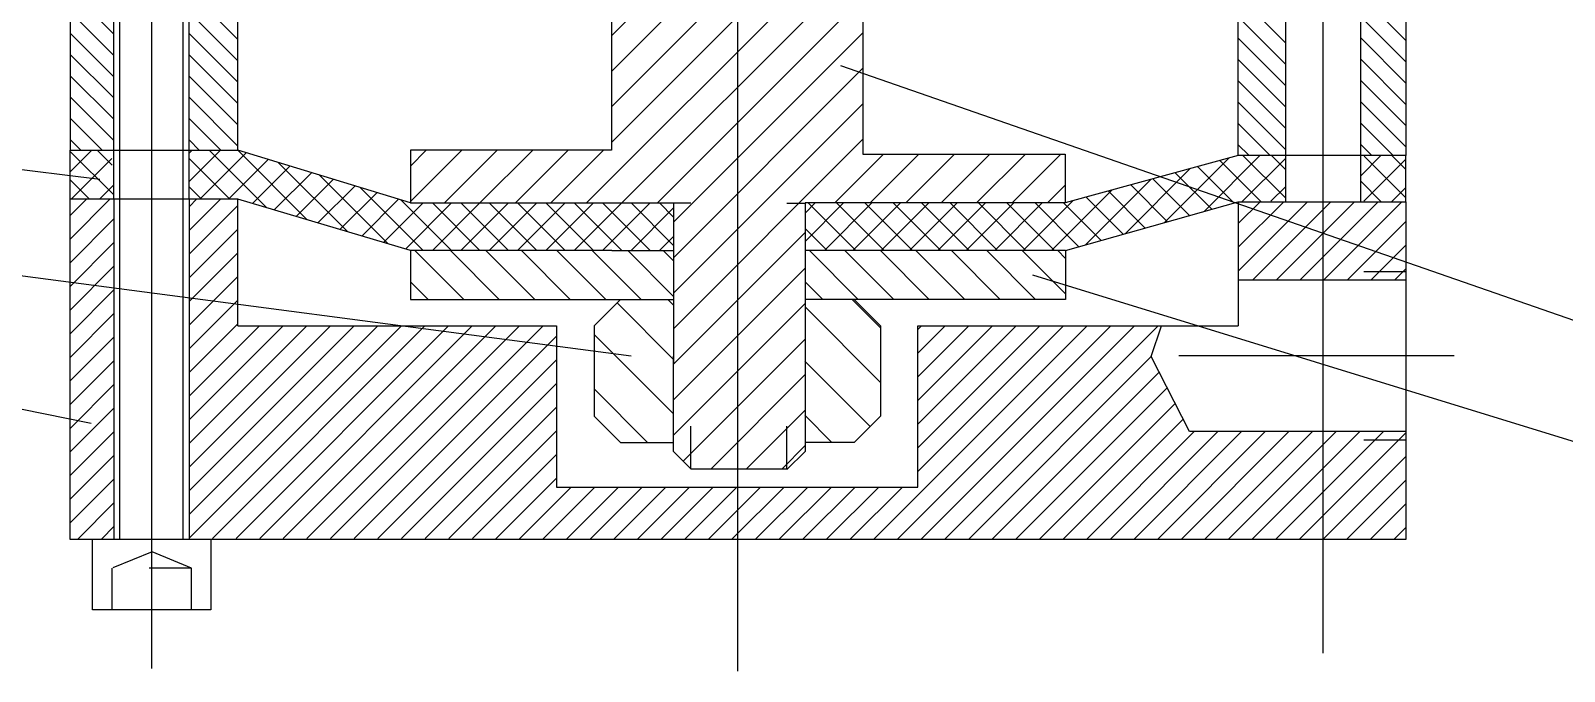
# Model space of a CAD drawing. Extents: x 0.6 to 11.2, y 0 to 9.3.
# Drawn here: x 2.582 to 6.192, y 0.015 to 1.522 of the extents above; entities that cross this region are included whole.
import ezdxf

# ---------------------------------------------------------------- set-up
doc = ezdxf.new("R2010")
doc.units = 0
doc.header["$LTSCALE"] = 10
doc.linetypes.add('DASHDOT', pattern=[1, 0.5, -0.25, 0, -0.25])
doc.linetypes.add('DOT', pattern=[0.25, 0, -0.25])
doc.layers.add('1', color=1, linetype='CONTINUOUS')

msp = doc.modelspace()

# ---------------------------------------------------------------- linework, layer by layer
at = {"layer": '1', "color": 0, "linetype": 'DASHDOT'}
for p, q in [((5.6236, 2.7963), (5.6236, 0.0577)), ((2.866, 2.7782), (2.866, 0.0214)), ((4.2456, 2.6913), (4.2456, 0.0149)), ((5.933, 0.7569), (5.2847, 0.7569))]:
    msp.add_line(p, q, dxfattribs=at)
at = {"layer": '1', "color": 0, "linetype": 'CONTINUOUS'}
for p, q in [((2.7913, 0.325), (2.7913, 2.7238)), ((2.9404, 0.3262), (2.9404, 2.7238)), ((2.6749, 2.4095), (2.6749, 1.2408)), ((2.7779, 1.1263), (2.7779, 2.4114)), ((2.9549, 1.1263), (2.9549, 2.4114)), ((3.0695, 1.2408), (3.0695, 2.4095)), ((5.4247, 1.2287), (5.4247, 2.4095)), ((5.5355, 2.4113), (5.5355, 1.121)), ((5.7125, 2.4113), (5.7125, 1.121)), ((5.8192, 2.4095), (5.8192, 1.2287)), ((4.5407, 2.1014), (3.949, 1.5097)), ((4.5407, 2.0179), (3.949, 1.4262)), ((4.5408, 1.9345), (3.9491, 1.3428)), ((4.5408, 1.851), (3.9491, 1.2593)), ((4.5409, 1.7675), (3.8901, 1.1167)), ((4.5409, 1.684), (3.9736, 1.1167)), ((3.9491, 1.6253), (3.9491, 1.2409)), ((4.5412, 1.6253), (4.5412, 1.2313)), ((2.7776, 1.514), (2.6749, 1.6166)), ((3.0695, 1.5011), (2.9547, 1.6158)), ((4.541, 1.6006), (4.0571, 1.1167)), ((5.5357, 1.4935), (5.4247, 1.6045)), ((5.8192, 1.4991), (5.7128, 1.6055)), ((2.7776, 1.4639), (2.6749, 1.5665)), ((3.0695, 1.451), (2.9547, 1.5657)), ((5.5358, 1.4433), (5.4247, 1.5544)), ((5.8192, 1.4489), (5.7128, 1.5553)), ((2.7775, 1.4138), (2.6749, 1.5164)), ((4.541, 1.5171), (4.0953, 1.0714)), ((3.0695, 1.4009), (2.9547, 1.5156)), ((5.5358, 1.3932), (5.4247, 1.5043)), ((5.8192, 1.3988), (5.7129, 1.5052)), ((2.7775, 1.3637), (2.6749, 1.4663)), ((3.0695, 1.3508), (2.9547, 1.4655)), ((5.5358, 1.3431), (5.4247, 1.4542)), ((5.8192, 1.3487), (5.7129, 1.4551)), ((2.7775, 1.3136), (2.6749, 1.4162)), ((3.0695, 1.3007), (2.9547, 1.4154)), ((4.5411, 1.4336), (4.0953, 0.9879)), ((6.3769, 0.7834), (4.489, 1.439)), ((5.5358, 1.293), (5.4247, 1.4041)), ((5.8192, 1.2986), (5.7129, 1.4049)), ((2.7775, 1.2635), (2.6749, 1.3661)), ((3.0695, 1.2506), (2.9547, 1.3653)), ((4.5411, 1.3502), (4.0953, 0.9044)), ((5.5358, 1.2428), (5.4247, 1.354)), ((5.8192, 1.2485), (5.7129, 1.3548)), ((2.7506, 1.2403), (2.6749, 1.316)), ((3.0293, 1.2406), (2.9547, 1.3152)), ((5.4993, 1.2292), (5.4247, 1.3039)), ((5.7887, 1.2289), (5.7129, 1.3047)), ((1.7393, 1.2956), (2.7448, 1.1727)), ((2.7001, 1.2406), (2.6749, 1.2659)), ((2.9795, 1.2402), (2.9546, 1.2651)), ((4.5412, 1.2667), (4.0953, 0.8209)), ((2.7255, 1.2409), (2.6749, 1.1903)), ((2.6749, 1.2408), (3.0695, 1.2408)), ((2.6749, 1.1258), (2.6749, 1.2408)), ((2.6749, 1.238), (2.7774, 1.1355)), ((2.7387, 1.241), (2.7738, 1.2059)), ((2.962, 1.241), (2.9539, 1.2329)), ((3.0287, 1.2409), (2.9545, 1.1667)), ((3.0893, 1.2347), (2.9808, 1.1262)), ((3.0023, 1.241), (3.1378, 1.1054)), ((3.0692, 1.2408), (3.233, 1.0771)), ((3.4757, 1.1167), (3.0695, 1.2408)), ((3.9491, 1.2409), (3.4757, 1.2409)), ((3.4757, 1.2409), (3.4757, 1.1167)), ((3.5967, 1.2409), (3.4757, 1.12)), ((3.5131, 1.2409), (3.4757, 1.2035)), ((3.6802, 1.2409), (3.556, 1.1167)), ((3.7637, 1.2409), (3.6395, 1.1167)), ((3.8472, 1.2409), (3.723, 1.1167)), ((3.9307, 1.2409), (3.8065, 1.1167)), ((4.5893, 1.2313), (4.4747, 1.1167)), ((4.5412, 1.2313), (5.0175, 1.2313)), ((4.6728, 1.2313), (4.5582, 1.1167)), ((4.7563, 1.2313), (4.6417, 1.1167)), ((4.8399, 1.2313), (4.7252, 1.1167)), ((4.9234, 1.2313), (4.8087, 1.1167)), ((5.0069, 1.2313), (4.8923, 1.1167)), ((5.0175, 1.2313), (5.0175, 1.1167)), ((5.4247, 1.2287), (5.0175, 1.1167)), ((5.4764, 1.2289), (5.3445, 1.097)), ((5.4495, 1.2289), (5.4247, 1.2538)), ((5.8192, 1.2287), (5.4247, 1.2287)), ((5.4358, 1.2287), (5.5355, 1.129)), ((5.5024, 1.229), (5.5356, 1.1957)), ((5.7382, 1.2293), (5.713, 1.2545)), ((5.7866, 1.228), (5.8192, 1.1953)), ((5.8192, 1.1197), (5.8192, 1.2287)), ((2.773, 1.2217), (2.6771, 1.1258)), ((2.954, 1.2224), (3.0506, 1.1258)), ((3.1405, 1.2191), (3.0473, 1.1259)), ((3.1917, 1.2035), (3.1038, 1.1155)), ((3.1653, 1.2115), (3.3281, 1.0487)), ((5.3114, 1.1975), (5.1582, 1.0443)), ((5.4036, 1.2229), (5.2513, 1.0707)), ((5.3286, 1.2023), (5.4142, 1.1167)), ((5.381, 1.2167), (5.4774, 1.1203)), ((5.5356, 1.2214), (5.4341, 1.1198)), ((5.7598, 1.2273), (5.713, 1.1805)), ((5.8192, 1.2199), (5.7202, 1.1209)), ((5.7212, 1.2265), (5.8192, 1.1285)), ((2.6749, 1.1712), (2.7201, 1.126)), ((2.7763, 1.1581), (2.7443, 1.1261)), ((3.2429, 1.1878), (3.1553, 1.1002)), ((3.2941, 1.1722), (3.2067, 1.0849)), ((3.3452, 1.1566), (3.2582, 1.0696)), ((3.2615, 1.1821), (3.4233, 1.0204)), ((5.0175, 1.1585), (4.9758, 1.1167)), ((5.2192, 1.1722), (5.065, 1.018)), ((5.1714, 1.159), (5.2579, 1.0725)), ((5.2238, 1.1735), (5.31, 1.0873)), ((5.2762, 1.1879), (5.3621, 1.102)), ((5.7129, 1.168), (5.7605, 1.1204)), ((2.7693, 1.1262), (2.6749, 1.0319)), ((2.7133, 1.126), (2.6749, 1.0875)), ((3.0695, 1.1258), (2.6749, 1.1258)), ((2.6751, 0.3253), (2.6751, 1.1273)), ((2.7779, 1.1263), (2.7779, 0.3275)), ((2.9546, 1.155), (2.9834, 1.1261)), ((2.9549, 1.1263), (2.9549, 0.3275)), ((2.9732, 1.1262), (2.9549, 1.1079)), ((3.0286, 1.1259), (2.9549, 1.0522)), ((3.4762, 1.0047), (3.0695, 1.1258)), ((3.0695, 0.8279), (3.0695, 1.1258)), ((3.3964, 1.1409), (3.3097, 1.0542)), ((3.3577, 1.1528), (3.5058, 1.0047)), ((3.4476, 1.1253), (3.3612, 1.0389)), ((3.4539, 1.1234), (3.5726, 1.0047)), ((5.0349, 1.1215), (4.9181, 1.0047)), ((5.1271, 1.1468), (4.9849, 1.0047)), ((5.018, 1.0047), (5.4247, 1.1197)), ((5.0666, 1.1302), (5.1538, 1.0431)), ((5.119, 1.1446), (5.2058, 1.0578)), ((5.4247, 1.1197), (5.8192, 1.1197)), ((5.4759, 1.1197), (5.4247, 1.0685)), ((5.4247, 1.1197), (5.4247, 0.8279)), ((5.5316, 1.1197), (5.4248, 1.0129)), ((5.5873, 1.1197), (5.4249, 0.9573)), ((5.6429, 1.1197), (5.4582, 0.935)), ((5.5355, 1.1544), (5.5017, 1.1206)), ((5.6986, 1.1197), (5.5139, 0.935)), ((5.7543, 1.1197), (5.5695, 0.935)), ((5.81, 1.1197), (5.6252, 0.935)), ((5.8192, 1.1531), (5.7862, 1.1201)), ((5.8192, 1.1197), (5.8192, 0.3253)), ((3.0695, 1.1111), (2.9549, 0.9965)), ((3.5058, 1.1167), (3.4127, 1.0236)), ((3.5726, 1.1167), (3.4642, 1.0082)), ((3.4757, 1.1167), (3.945, 1.1167)), ((3.6394, 1.1167), (3.5274, 1.0047)), ((3.5274, 1.1167), (3.6394, 1.0047)), ((3.7063, 1.1167), (3.5942, 1.0047)), ((3.5942, 1.1167), (3.7063, 1.0047)), ((3.7731, 1.1167), (3.661, 1.0047)), ((3.661, 1.1167), (3.7731, 1.0047)), ((3.8399, 1.1167), (3.7278, 1.0047)), ((3.7278, 1.1167), (3.8399, 1.0047)), ((3.9067, 1.1167), (3.7946, 1.0047)), ((3.7946, 1.1167), (3.9067, 1.0047)), ((3.9735, 1.1167), (3.8615, 1.0047)), ((3.8615, 1.1167), (3.9735, 1.0047)), ((4.0403, 1.1167), (3.9283, 1.0047)), ((3.9283, 1.1167), (4.0403, 1.0047)), ((3.945, 1.1167), (4.0953, 1.1167)), ((3.9951, 1.1167), (4.0953, 1.0165)), ((4.0953, 1.1049), (3.9951, 1.0047)), ((4.0619, 1.1167), (4.0953, 1.0833)), ((4.0953, 1.1167), (4.0953, 0.7382)), ((4.5387, 1.1167), (4.4049, 1.1167)), ((4.4049, 1.1167), (4.4049, 0.7261)), ((4.4956, 1.1167), (4.4049, 1.026)), ((4.4288, 1.1167), (4.4049, 1.0928)), ((4.412, 1.1167), (4.524, 1.0047)), ((4.5624, 1.1167), (4.4504, 1.0047)), ((4.4788, 1.1167), (4.5909, 1.0047)), ((4.6292, 1.1167), (4.5172, 1.0047)), ((5.0175, 1.1167), (4.5387, 1.1167)), ((4.5456, 1.1167), (4.6577, 1.0047)), ((4.696, 1.1167), (4.584, 1.0047)), ((4.6124, 1.1167), (4.7245, 1.0047)), ((4.7629, 1.1167), (4.6508, 1.0047)), ((4.6793, 1.1167), (4.7913, 1.0047)), ((4.8297, 1.1167), (4.7176, 1.0047)), ((4.7461, 1.1167), (4.8581, 1.0047)), ((4.8965, 1.1167), (4.7844, 1.0047)), ((4.8129, 1.1167), (4.9249, 1.0047)), ((4.9633, 1.1167), (4.8513, 1.0047)), ((4.8797, 1.1167), (4.9917, 1.0047)), ((4.9465, 1.1167), (5.0496, 1.0136)), ((5.0133, 1.1167), (5.1017, 1.0283)), ((2.7779, 1.0791), (2.6749, 0.9762)), ((3.0695, 1.0554), (2.9549, 0.9408)), ((4.4049, 1.057), (4.4572, 1.0047)), ((5.8194, 1.0735), (5.6809, 0.935)), ((2.7779, 1.0235), (2.6749, 0.9205)), ((4.0953, 1.0381), (4.0619, 1.0047)), ((4.4049, 1.0469), (4.0953, 0.7373)), ((5.8197, 1.0181), (5.7366, 0.935)), ((2.3311, 0.976), (3.9953, 0.7574)), ((3.0695, 0.9997), (2.9549, 0.8851)), ((3.9496, 1.0047), (3.4762, 1.0047)), ((3.4762, 1.0047), (3.4762, 0.8896)), ((3.6014, 0.8896), (3.4864, 1.0047)), ((3.6849, 0.8896), (3.5699, 1.0047)), ((3.7685, 0.8896), (3.6534, 1.0047)), ((3.852, 0.8896), (3.7369, 1.0047)), ((3.9355, 0.8896), (3.8204, 1.0047)), ((4.019, 0.8896), (3.904, 1.0047)), ((3.9496, 1.0047), (4.0953, 1.0047)), ((4.0953, 0.8968), (3.9875, 1.0047)), ((4.0953, 0.9803), (4.071, 1.0047)), ((4.5384, 1.0047), (4.4049, 1.0047)), ((4.5302, 0.8896), (4.4151, 1.0047)), ((4.6137, 0.8896), (4.4986, 1.0047)), ((5.018, 1.0047), (4.5384, 1.0047)), ((4.6972, 0.8896), (4.5821, 1.0047)), ((4.7807, 0.8896), (4.6657, 1.0047)), ((4.8642, 0.8896), (4.7492, 1.0047)), ((4.9477, 0.8896), (4.8327, 1.0047)), ((5.018, 0.9029), (4.9162, 1.0047)), ((5.018, 0.9864), (4.9997, 1.0047)), ((5.018, 1.0047), (5.018, 0.8896)), ((2.7779, 0.9678), (2.675, 0.8649)), ((3.0695, 0.9441), (2.9549, 0.8295)), ((4.4049, 0.9634), (4.0953, 0.6538)), ((4.9405, 0.9473), (6.541, 0.4556)), ((5.82, 0.9627), (5.7922, 0.935)), ((2.7779, 0.9121), (2.675, 0.8092)), ((3.5179, 0.8896), (3.4762, 0.9314)), ((4.4466, 0.8896), (4.4049, 0.9314)), ((5.8201, 0.935), (5.4249, 0.935)), ((3.0695, 0.8884), (2.9549, 0.7738)), ((3.4762, 0.8896), (4.0953, 0.8896)), ((3.9703, 0.8897), (3.9084, 0.8279)), ((4.0948, 0.7487), (3.9621, 0.8815)), ((4.0953, 0.8764), (4.082, 0.8896)), ((4.4049, 0.8799), (4.0953, 0.5703)), ((4.5828, 0.6945), (4.4048, 0.8725)), ((5.018, 0.8896), (4.4049, 0.8896)), ((4.5828, 0.8226), (4.5157, 0.8897)), ((4.5208, 0.8897), (4.5828, 0.8279)), ((2.7779, 0.8564), (2.675, 0.7535)), ((3.0695, 0.8327), (2.9549, 0.7181)), ((2.7779, 0.8007), (2.675, 0.6979)), ((3.4544, 0.8279), (2.9549, 0.3284)), ((3.3987, 0.8279), (2.9549, 0.384)), ((3.343, 0.8279), (2.9549, 0.4397)), ((3.2873, 0.8279), (2.9549, 0.4954)), ((3.2317, 0.8279), (2.9549, 0.5511)), ((3.176, 0.8279), (2.9549, 0.6068)), ((3.1203, 0.8279), (2.9549, 0.6624)), ((3.51, 0.8279), (3.0096, 0.3274)), ((3.5657, 0.8279), (3.0652, 0.3274)), ((3.0695, 0.8279), (3.8198, 0.8279)), ((3.6214, 0.8279), (3.1209, 0.3274)), ((3.6771, 0.8279), (3.1765, 0.3273)), ((3.7328, 0.8279), (3.2321, 0.3273)), ((3.7884, 0.8279), (3.2878, 0.3272)), ((3.8198, 0.8036), (3.3434, 0.3272)), ((3.8198, 0.8279), (3.8198, 0.4484)), ((3.9084, 0.8279), (3.9084, 0.6151)), ((4.0944, 0.6211), (3.9084, 0.8072)), ((4.4049, 0.7964), (4.1181, 0.5096)), ((5.069, 0.8279), (4.5674, 0.3263)), ((4.5828, 0.8279), (4.5828, 0.6151)), ((5.1247, 0.8279), (4.6231, 0.3262)), ((4.6705, 0.4484), (4.6705, 0.8279)), ((4.6705, 0.8279), (5.4246, 0.8279)), ((5.0133, 0.8279), (4.6705, 0.485)), ((4.9577, 0.8279), (4.6705, 0.5407)), ((4.902, 0.8279), (4.6705, 0.5964)), ((4.8463, 0.8279), (4.6705, 0.652)), ((4.7906, 0.8279), (4.6705, 0.7077)), ((4.735, 0.8279), (4.6705, 0.7634)), ((4.6793, 0.8279), (4.6705, 0.8191)), ((5.1804, 0.8279), (4.6787, 0.3262)), ((5.2361, 0.8279), (4.7343, 0.3262)), ((5.2195, 0.7556), (5.2436, 0.8279)), ((1.9035, 0.7629), (2.7243, 0.599)), ((2.7779, 0.7451), (2.675, 0.6422)), ((3.8198, 0.7479), (3.3991, 0.3272)), ((4.0953, 0.5324), (4.0953, 0.7564)), ((4.5584, 0.5908), (4.4044, 0.7448)), ((4.4049, 0.7261), (4.4049, 0.5324)), ((5.2195, 0.7556), (4.79, 0.3261)), ((5.31, 0.5789), (5.2195, 0.7556)), ((2.7779, 0.6894), (2.675, 0.5865)), ((3.8198, 0.6922), (3.4547, 0.3271)), ((4.4049, 0.7129), (4.1837, 0.4916)), ((5.2383, 0.7188), (4.8456, 0.3261)), ((4.0342, 0.5533), (3.9084, 0.6791)), ((5.2572, 0.682), (4.9012, 0.326)), ((2.7779, 0.6337), (2.675, 0.5309)), ((3.8198, 0.6366), (3.5103, 0.3271)), ((3.9084, 0.6151), (3.9703, 0.5533)), ((4.4049, 0.6293), (4.2672, 0.4916)), ((4.4679, 0.5533), (4.404, 0.6171)), ((4.5828, 0.6151), (4.5208, 0.5533)), ((5.276, 0.6452), (4.9569, 0.326)), ((2.7779, 0.578), (2.675, 0.4752)), ((3.8198, 0.5809), (3.566, 0.327)), ((5.2949, 0.6083), (5.0125, 0.3259)), ((5.3211, 0.5789), (5.0681, 0.3259)), ((5.3768, 0.5789), (5.1238, 0.3259)), ((5.4325, 0.5789), (5.1794, 0.3258)), ((5.4882, 0.5789), (5.235, 0.3258)), ((5.5439, 0.5789), (5.2907, 0.3257)), ((5.4249, 0.5789), (5.31, 0.5789)), ((5.5995, 0.5789), (5.3463, 0.3257)), ((5.6552, 0.5789), (5.402, 0.3257)), ((5.8201, 0.5789), (5.4249, 0.5789)), ((5.7109, 0.5789), (5.4576, 0.3256)), ((5.7666, 0.5789), (5.5132, 0.3256)), ((3.9703, 0.5533), (4.0942, 0.5533)), ((4.4049, 0.5458), (4.3507, 0.4916)), ((4.5208, 0.5533), (4.4039, 0.5533)), ((5.8201, 0.5767), (5.5689, 0.3255)), ((2.7779, 0.5224), (2.675, 0.4195)), ((3.8198, 0.5252), (3.6216, 0.327)), ((4.0953, 0.5324), (4.1361, 0.4916)), ((4.4049, 0.5324), (4.3617, 0.4899)), ((5.8199, 0.5209), (5.6245, 0.3255)), ((3.8198, 0.4695), (3.6772, 0.3269)), ((4.1361, 0.4916), (4.3617, 0.4916)), ((2.7779, 0.4667), (2.6751, 0.3639)), ((3.8544, 0.4484), (3.7329, 0.3269)), ((3.9101, 0.4484), (3.7885, 0.3269)), ((3.8198, 0.4484), (4.6705, 0.4484)), ((3.9657, 0.4484), (3.8441, 0.3268)), ((4.0214, 0.4484), (3.8998, 0.3268)), ((4.0771, 0.4484), (3.9554, 0.3267)), ((4.1328, 0.4484), (4.0111, 0.3267)), ((4.1884, 0.4484), (4.0667, 0.3267)), ((4.2441, 0.4484), (4.1223, 0.3266)), ((4.2998, 0.4484), (4.178, 0.3266)), ((4.3555, 0.4484), (4.2336, 0.3265)), ((4.4112, 0.4484), (4.2892, 0.3265)), ((4.4668, 0.4484), (4.3449, 0.3264)), ((4.5225, 0.4484), (4.4005, 0.3264)), ((4.5782, 0.4484), (4.4561, 0.3264)), ((4.6339, 0.4484), (4.5118, 0.3263)), ((5.8197, 0.465), (5.6801, 0.3254)), ((2.7779, 0.411), (2.6926, 0.3257)), ((5.8195, 0.4091), (5.7358, 0.3254)), ((5.8192, 0.3253), (2.6751, 0.3253)), ((2.7779, 0.3553), (2.7494, 0.3269)), ((5.8193, 0.3533), (5.7914, 0.3254)), ((2.7277, 0.1593), (2.7277, 0.3248)), ((3.0059, 0.3248), (3.0059, 0.1593)), ((3.0059, 0.1593), (2.7277, 0.1593))]:
    msp.add_line(p, q, dxfattribs=at)
at = {"layer": '1', "color": 0, "linetype": 'DOT'}
for p, q in [((4.1361, 1.1162), (4.0942, 1.1162)), ((4.1361, 0.4916), (4.1361, 1.1162)), ((4.3617, 0.4916), (4.3617, 1.1162)), ((4.3617, 1.1162), (4.4039, 1.1162)), ((5.8201, 0.9549), (5.4249, 0.9549)), ((5.8201, 0.5589), (5.4249, 0.5589)), ((2.8675, 0.2961), (2.773, 0.2575)), ((2.9605, 0.2575), (2.8675, 0.2961)), ((2.9605, 0.2575), (2.773, 0.2575)), ((2.773, 0.2575), (2.773, 0.159)), ((2.9605, 0.159), (2.9605, 0.2575))]:
    msp.add_line(p, q, dxfattribs=at)

doc.saveas('drawing.dxf')
